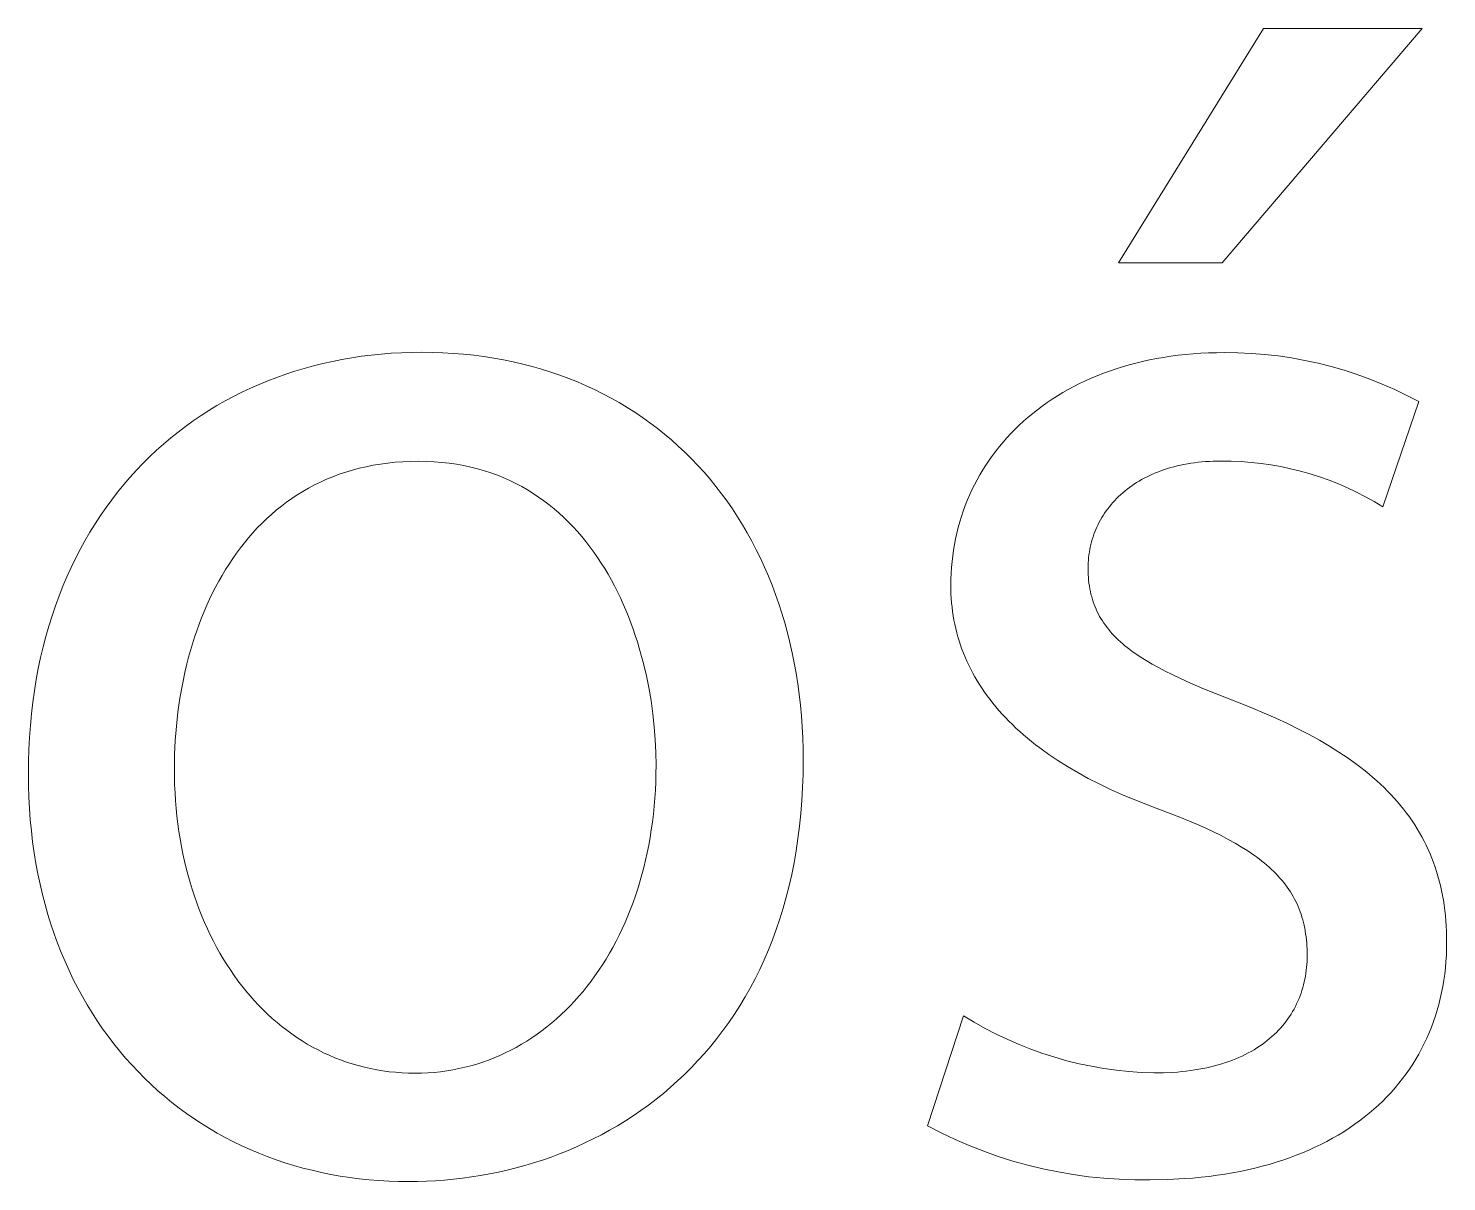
# Model space of a CAD drawing. Header units: millimetres. Extents: x 0 to 4030, y 0 to 2816.
# Drawn here: x 3017.9 to 3052.84, y 67.07 to 95.48 of the extents above; entities that cross this region are included whole.
import ezdxf

# ---------------------------------------------------------------- set-up
doc = ezdxf.new("R2010")
doc.units = ezdxf.units.MM
doc.header["$MEASUREMENT"] = 0
doc.layers.add('Domyślny', color=7, linetype='Continuous', true_color=0x000000)

msp = doc.modelspace()

# ---------------------------------------------------------------- linework, layer by layer
at = {"layer": 'Domyślny', "color": 18, "lineweight": 15, "true_color": 0x000000}
for p, q in [((3044.757, 89.707), (3048.327, 95.478)), ((3052.232, 95.478), (3047.307, 89.707)), ((3048.327, 95.478), (3052.232, 95.478)), ((3047.307, 89.707), (3044.757, 89.707)), ((3025.627, 87.323), (3025.866, 87.365)), ((3025.866, 87.365), (3026.106, 87.401)), ((3026.106, 87.401), (3026.349, 87.431)), ((3026.349, 87.431), (3026.594, 87.456)), ((3026.594, 87.456), (3026.841, 87.476)), ((3026.841, 87.476), (3027.09, 87.49)), ((3027.09, 87.49), (3027.34, 87.498)), ((3027.34, 87.498), (3027.592, 87.501)), ((3027.592, 87.501), (3027.854, 87.498)), ((3027.854, 87.498), (3028.113, 87.489)), ((3028.113, 87.489), (3028.369, 87.474)), ((3028.369, 87.474), (3028.622, 87.454)), ((3028.622, 87.454), (3028.873, 87.427)), ((3028.873, 87.427), (3029.12, 87.395)), ((3029.12, 87.395), (3029.365, 87.357)), ((3029.365, 87.357), (3029.606, 87.314)), ((3045.517, 87.311), (3045.69, 87.345)), ((3045.69, 87.345), (3045.865, 87.375)), ((3045.865, 87.375), (3046.043, 87.403)), ((3046.043, 87.403), (3046.224, 87.426)), ((3046.224, 87.426), (3046.407, 87.446)), ((3046.407, 87.446), (3046.593, 87.463)), ((3046.593, 87.463), (3046.781, 87.476)), ((3046.781, 87.476), (3046.972, 87.485)), ((3046.972, 87.485), (3047.165, 87.491)), ((3047.165, 87.491), (3047.361, 87.493)), ((3047.361, 87.493), (3047.694, 87.489)), ((3047.694, 87.489), (3048.026, 87.474)), ((3048.026, 87.474), (3048.358, 87.447)), ((3048.358, 87.447), (3048.689, 87.41)), ((3048.689, 87.41), (3049.018, 87.361)), ((3049.018, 87.361), (3049.346, 87.302)), ((3024.243, 86.962), (3024.468, 87.035)), ((3024.468, 87.035), (3024.695, 87.103)), ((3024.695, 87.103), (3024.924, 87.166)), ((3024.924, 87.166), (3025.156, 87.224)), ((3025.156, 87.224), (3025.39, 87.276)), ((3025.39, 87.276), (3025.627, 87.323)), ((3029.606, 87.314), (3029.845, 87.265)), ((3029.845, 87.265), (3030.081, 87.21)), ((3030.081, 87.21), (3030.313, 87.15)), ((3030.313, 87.15), (3030.542, 87.085)), ((3030.542, 87.085), (3030.768, 87.014)), ((3030.768, 87.014), (3030.991, 86.938)), ((3044.382, 86.983), (3044.536, 87.039)), ((3044.536, 87.039), (3044.693, 87.092)), ((3044.693, 87.092), (3044.852, 87.142)), ((3044.852, 87.142), (3045.014, 87.189)), ((3045.014, 87.189), (3045.179, 87.233)), ((3045.179, 87.233), (3045.347, 87.274)), ((3045.347, 87.274), (3045.517, 87.311)), ((3049.346, 87.302), (3049.671, 87.231)), ((3049.671, 87.231), (3049.994, 87.15)), ((3049.994, 87.15), (3050.314, 87.058)), ((3050.314, 87.058), (3050.63, 86.955)), ((3023.372, 86.615), (3023.586, 86.71)), ((3023.586, 86.71), (3023.802, 86.799)), ((3023.802, 86.799), (3024.021, 86.883)), ((3024.021, 86.883), (3024.243, 86.962)), ((3030.991, 86.938), (3031.211, 86.857)), ((3031.211, 86.857), (3031.427, 86.77)), ((3031.427, 86.77), (3031.639, 86.678)), ((3031.639, 86.678), (3031.849, 86.581)), ((3043.517, 86.584), (3043.654, 86.657)), ((3043.654, 86.657), (3043.794, 86.728)), ((3043.794, 86.728), (3043.937, 86.796)), ((3043.937, 86.796), (3044.082, 86.861)), ((3044.082, 86.861), (3044.231, 86.924)), ((3044.231, 86.924), (3044.382, 86.983)), ((3050.63, 86.955), (3050.943, 86.842)), ((3050.943, 86.842), (3051.252, 86.718)), ((3051.252, 86.718), (3051.557, 86.584)), ((3022.548, 86.186), (3022.75, 86.301)), ((3022.75, 86.301), (3022.954, 86.411)), ((3022.954, 86.411), (3023.162, 86.515)), ((3023.162, 86.515), (3023.372, 86.615)), ((3031.849, 86.581), (3032.055, 86.479)), ((3032.055, 86.479), (3032.257, 86.372)), ((3032.257, 86.372), (3032.456, 86.26)), ((3042.998, 86.263), (3043.124, 86.347)), ((3043.124, 86.347), (3043.252, 86.429)), ((3043.252, 86.429), (3043.383, 86.508)), ((3043.383, 86.508), (3043.517, 86.584)), ((3051.557, 86.584), (3051.857, 86.439)), ((3051.857, 86.439), (3052.152, 86.285)), ((3021.964, 85.811), (3022.155, 85.941)), ((3022.155, 85.941), (3022.35, 86.066)), ((3022.35, 86.066), (3022.548, 86.186)), ((3032.456, 86.26), (3032.651, 86.143)), ((3032.651, 86.143), (3032.842, 86.022)), ((3032.842, 86.022), (3033.03, 85.895)), ((3042.527, 85.902), (3042.64, 85.996)), ((3042.64, 85.996), (3042.757, 86.087)), ((3042.757, 86.087), (3042.876, 86.176)), ((3042.876, 86.176), (3042.998, 86.263)), ((3052.152, 86.285), (3051.266, 83.695)), ((3021.591, 85.536), (3021.776, 85.676)), ((3021.776, 85.676), (3021.964, 85.811)), ((3033.03, 85.895), (3033.214, 85.764)), ((3033.214, 85.764), (3033.394, 85.628)), ((3033.394, 85.628), (3033.57, 85.487)), ((3042.105, 85.502), (3042.206, 85.606)), ((3042.206, 85.606), (3042.31, 85.707)), ((3042.31, 85.707), (3042.417, 85.805)), ((3042.417, 85.805), (3042.527, 85.902)), ((3021.06, 85.087), (3021.233, 85.241)), ((3021.233, 85.241), (3021.411, 85.391)), ((3021.411, 85.391), (3021.591, 85.536)), ((3033.57, 85.487), (3033.743, 85.341)), ((3033.743, 85.341), (3033.911, 85.191)), ((3041.821, 85.18), (3041.912, 85.29)), ((3041.912, 85.29), (3042.007, 85.397)), ((3042.007, 85.397), (3042.105, 85.502)), ((3020.724, 84.763), (3020.89, 84.927)), ((3020.89, 84.927), (3021.06, 85.087)), ((3033.911, 85.191), (3034.076, 85.037)), ((3034.076, 85.037), (3034.237, 84.878)), ((3041.566, 84.84), (3041.648, 84.955)), ((3041.648, 84.955), (3041.733, 85.069)), ((3041.733, 85.069), (3041.821, 85.18)), ((3020.404, 84.42), (3020.562, 84.594)), ((3020.562, 84.594), (3020.724, 84.763)), ((3025.72, 84.549), (3025.559, 84.495)), ((3025.884, 84.599), (3025.72, 84.549)), ((3026.051, 84.643), (3025.884, 84.599)), ((3026.222, 84.683), (3026.051, 84.643)), ((3026.396, 84.718), (3026.222, 84.683)), ((3026.573, 84.748), (3026.396, 84.718)), ((3026.754, 84.772), (3026.573, 84.748)), ((3026.938, 84.792), (3026.754, 84.772)), ((3027.126, 84.806), (3026.938, 84.792)), ((3027.317, 84.814), (3027.126, 84.806)), ((3027.512, 84.817), (3027.317, 84.814)), ((3027.707, 84.814), (3027.512, 84.817)), ((3027.898, 84.805), (3027.707, 84.814)), ((3028.086, 84.79), (3027.898, 84.805)), ((3028.27, 84.769), (3028.086, 84.79)), ((3028.45, 84.742), (3028.27, 84.769)), ((3028.627, 84.711), (3028.45, 84.742)), ((3028.8, 84.673), (3028.627, 84.711)), ((3028.969, 84.63), (3028.8, 84.673)), ((3029.135, 84.582), (3028.969, 84.63)), ((3029.297, 84.529), (3029.135, 84.582)), ((3034.237, 84.878), (3034.393, 84.714)), ((3034.393, 84.714), (3034.545, 84.547)), ((3034.545, 84.547), (3034.694, 84.375)), ((3041.34, 84.483), (3041.412, 84.604)), ((3041.412, 84.604), (3041.487, 84.723)), ((3041.487, 84.723), (3041.566, 84.84)), ((3045.736, 84.557), (3045.664, 84.528)), ((3045.81, 84.585), (3045.736, 84.557)), ((3045.885, 84.611), (3045.81, 84.585)), ((3045.962, 84.636), (3045.885, 84.611)), ((3046.04, 84.659), (3045.962, 84.636)), ((3046.12, 84.681), (3046.04, 84.659)), ((3046.201, 84.701), (3046.12, 84.681)), ((3046.283, 84.72), (3046.201, 84.701)), ((3046.367, 84.737), (3046.283, 84.72)), ((3046.452, 84.753), (3046.367, 84.737)), ((3046.538, 84.767), (3046.452, 84.753)), ((3046.626, 84.78), (3046.538, 84.767)), ((3046.716, 84.791), (3046.626, 84.78)), ((3046.806, 84.8), (3046.716, 84.791)), ((3046.898, 84.808), (3046.806, 84.8)), ((3046.992, 84.814), (3046.898, 84.808)), ((3047.087, 84.819), (3046.992, 84.814)), ((3047.183, 84.821), (3047.087, 84.819)), ((3047.28, 84.822), (3047.183, 84.821)), ((3047.527, 84.819), (3047.28, 84.822)), ((3047.774, 84.809), (3047.527, 84.819)), ((3048.02, 84.79), (3047.774, 84.809)), ((3048.265, 84.762), (3048.02, 84.79)), ((3048.51, 84.727), (3048.265, 84.762)), ((3048.753, 84.684), (3048.51, 84.727)), ((3048.994, 84.632), (3048.753, 84.684)), ((3049.234, 84.573), (3048.994, 84.632)), ((3049.471, 84.506), (3049.234, 84.573)), ((3020.101, 84.058), (3020.251, 84.241)), ((3020.251, 84.241), (3020.404, 84.42)), ((3024.95, 84.232), (3024.806, 84.155)), ((3025.097, 84.304), (3024.95, 84.232)), ((3025.248, 84.372), (3025.097, 84.304)), ((3025.402, 84.436), (3025.248, 84.372)), ((3025.559, 84.495), (3025.402, 84.436)), ((3029.456, 84.471), (3029.297, 84.529)), ((3029.612, 84.409), (3029.456, 84.471)), ((3029.763, 84.341), (3029.612, 84.409)), ((3029.912, 84.269), (3029.763, 84.341)), ((3030.057, 84.192), (3029.912, 84.269)), ((3030.198, 84.111), (3030.057, 84.192)), ((3034.694, 84.375), (3034.838, 84.198)), ((3034.838, 84.198), (3034.977, 84.018)), ((3041.144, 84.11), (3041.206, 84.236)), ((3041.206, 84.236), (3041.271, 84.36)), ((3041.271, 84.36), (3041.34, 84.483)), ((3045.079, 84.211), (3045.021, 84.169)), ((3045.138, 84.251), (3045.079, 84.211)), ((3045.198, 84.29), (3045.138, 84.251)), ((3045.26, 84.328), (3045.198, 84.29)), ((3045.324, 84.364), (3045.26, 84.328)), ((3045.389, 84.4), (3045.324, 84.364)), ((3045.456, 84.434), (3045.389, 84.4)), ((3045.524, 84.467), (3045.456, 84.434)), ((3045.593, 84.498), (3045.524, 84.467)), ((3045.664, 84.528), (3045.593, 84.498)), ((3049.707, 84.431), (3049.471, 84.506)), ((3049.939, 84.348), (3049.707, 84.431)), ((3050.169, 84.258), (3049.939, 84.348)), ((3050.396, 84.16), (3050.169, 84.258)), ((3019.815, 83.677), (3019.956, 83.87)), ((3019.956, 83.87), (3020.101, 84.058)), ((3024.393, 83.9), (3024.262, 83.807)), ((3024.527, 83.989), (3024.393, 83.9)), ((3024.665, 84.074), (3024.527, 83.989)), ((3024.806, 84.155), (3024.665, 84.074)), ((3030.336, 84.026), (3030.198, 84.111)), ((3030.471, 83.936), (3030.336, 84.026)), ((3030.602, 83.842), (3030.471, 83.936)), ((3030.73, 83.745), (3030.602, 83.842)), ((3034.977, 84.018), (3035.113, 83.833)), ((3040.979, 83.723), (3041.03, 83.853)), ((3041.03, 83.853), (3041.086, 83.982)), ((3041.086, 83.982), (3041.144, 84.11)), ((3044.661, 83.85), (3044.616, 83.8)), ((3044.708, 83.899), (3044.661, 83.85)), ((3044.756, 83.946), (3044.708, 83.899)), ((3044.806, 83.993), (3044.756, 83.946)), ((3044.858, 84.039), (3044.806, 83.993)), ((3044.911, 84.083), (3044.858, 84.039)), ((3044.965, 84.127), (3044.911, 84.083)), ((3045.021, 84.169), (3044.965, 84.127)), ((3050.619, 84.054), (3050.396, 84.16)), ((3050.839, 83.942), (3050.619, 84.054)), ((3051.054, 83.822), (3050.839, 83.942)), ((3019.678, 83.48), (3019.815, 83.677)), ((3023.888, 83.506), (3023.769, 83.398)), ((3024.009, 83.61), (3023.888, 83.506)), ((3024.134, 83.711), (3024.009, 83.61)), ((3024.262, 83.807), (3024.134, 83.711)), ((3030.855, 83.643), (3030.73, 83.745)), ((3030.976, 83.538), (3030.855, 83.643)), ((3031.094, 83.43), (3030.976, 83.538)), ((3035.113, 83.833), (3035.244, 83.644)), ((3035.244, 83.644), (3035.371, 83.451)), ((3040.885, 83.457), (3040.93, 83.591)), ((3040.93, 83.591), (3040.979, 83.723)), ((3044.413, 83.538), (3044.378, 83.484)), ((3044.451, 83.593), (3044.413, 83.538)), ((3044.49, 83.646), (3044.451, 83.593)), ((3044.53, 83.698), (3044.49, 83.646)), ((3044.572, 83.75), (3044.53, 83.698)), ((3044.616, 83.8), (3044.572, 83.75)), ((3051.266, 83.695), (3051.054, 83.822)), ((3019.418, 83.072), (3019.546, 83.278)), ((3019.546, 83.278), (3019.678, 83.48)), ((3023.542, 83.173), (3023.433, 83.055)), ((3023.654, 83.287), (3023.542, 83.173)), ((3023.769, 83.398), (3023.654, 83.287)), ((3031.209, 83.318), (3031.094, 83.43)), ((3031.321, 83.202), (3031.209, 83.318)), ((3031.429, 83.084), (3031.321, 83.202)), ((3035.371, 83.451), (3035.493, 83.254)), ((3035.493, 83.254), (3035.611, 83.053)), ((3040.772, 83.049), (3040.806, 83.186)), ((3040.806, 83.186), (3040.844, 83.322)), ((3040.844, 83.322), (3040.885, 83.457)), ((3044.223, 83.197), (3044.197, 83.138)), ((3044.251, 83.256), (3044.223, 83.197)), ((3044.28, 83.314), (3044.251, 83.256)), ((3044.311, 83.371), (3044.28, 83.314)), ((3044.343, 83.428), (3044.311, 83.371)), ((3044.378, 83.484), (3044.343, 83.428)), ((3019.177, 82.645), (3019.295, 82.86)), ((3019.295, 82.86), (3019.418, 83.072)), ((3023.225, 82.811), (3023.125, 82.684)), ((3023.327, 82.934), (3023.225, 82.811)), ((3023.433, 83.055), (3023.327, 82.934)), ((3031.534, 82.962), (3031.429, 83.084)), ((3031.636, 82.837), (3031.534, 82.962)), ((3031.735, 82.71), (3031.636, 82.837)), ((3035.611, 83.053), (3035.725, 82.848)), ((3035.725, 82.848), (3035.833, 82.639)), ((3040.713, 82.77), (3040.741, 82.91)), ((3040.741, 82.91), (3040.772, 83.049)), ((3044.091, 82.831), (3044.075, 82.768)), ((3044.109, 82.893), (3044.091, 82.831)), ((3044.128, 82.955), (3044.109, 82.893)), ((3044.149, 83.017), (3044.128, 82.955)), ((3044.172, 83.078), (3044.149, 83.017)), ((3044.197, 83.138), (3044.172, 83.078)), ((3019.063, 82.425), (3019.177, 82.645)), ((3023.029, 82.554), (3022.935, 82.421)), ((3023.125, 82.684), (3023.029, 82.554)), ((3031.831, 82.579), (3031.735, 82.71)), ((3031.923, 82.446), (3031.831, 82.579)), ((3032.013, 82.31), (3031.923, 82.446)), ((3035.833, 82.639), (3035.938, 82.427)), ((3040.653, 82.344), (3040.67, 82.487)), ((3040.67, 82.487), (3040.69, 82.629)), ((3040.69, 82.629), (3040.713, 82.77)), ((3044.019, 82.445), (3044.013, 82.379)), ((3044.027, 82.51), (3044.019, 82.445)), ((3044.036, 82.575), (3044.027, 82.51)), ((3044.048, 82.64), (3044.036, 82.575)), ((3044.06, 82.704), (3044.048, 82.64)), ((3044.075, 82.768), (3044.06, 82.704)), ((3018.851, 81.971), (3018.954, 82.2)), ((3018.954, 82.2), (3019.063, 82.425)), ((3022.758, 82.148), (3022.673, 82.007)), ((3022.845, 82.286), (3022.758, 82.148)), ((3022.935, 82.421), (3022.845, 82.286)), ((3032.099, 82.172), (3032.013, 82.31)), ((3032.182, 82.032), (3032.099, 82.172)), ((3035.938, 82.427), (3036.037, 82.21)), ((3036.037, 82.21), (3036.132, 81.99)), ((3040.631, 82.055), (3040.64, 82.2)), ((3040.64, 82.2), (3040.653, 82.344)), ((3044.009, 82.312), (3044.006, 82.245)), ((3044.006, 82.245), (3044.006, 82.178)), ((3044.006, 82.178), (3044.006, 82.103)), ((3044.006, 82.103), (3044.009, 82.029)), ((3044.013, 82.379), (3044.009, 82.312)), ((3018.752, 81.737), (3018.851, 81.971)), ((3022.592, 81.864), (3022.514, 81.719)), ((3022.673, 82.007), (3022.592, 81.864)), ((3032.263, 81.89), (3032.182, 82.032)), ((3032.34, 81.745), (3032.263, 81.89)), ((3036.132, 81.99), (3036.222, 81.766)), ((3036.222, 81.766), (3036.308, 81.539)), ((3040.624, 81.762), (3040.625, 81.909)), ((3040.625, 81.653), (3040.624, 81.762)), ((3040.625, 81.909), (3040.631, 82.055)), ((3044.009, 82.029), (3044.013, 81.956)), ((3044.013, 81.956), (3044.019, 81.884)), ((3044.019, 81.884), (3044.027, 81.814)), ((3044.027, 81.814), (3044.037, 81.744)), ((3018.569, 81.257), (3018.658, 81.499)), ((3018.658, 81.499), (3018.752, 81.737)), ((3022.367, 81.422), (3022.298, 81.27)), ((3022.439, 81.572), (3022.367, 81.422)), ((3022.514, 81.719), (3022.439, 81.572)), ((3032.414, 81.599), (3032.34, 81.745)), ((3032.485, 81.45), (3032.414, 81.599)), ((3032.554, 81.3), (3032.485, 81.45)), ((3036.308, 81.539), (3036.388, 81.308)), ((3040.628, 81.544), (3040.625, 81.653)), ((3040.634, 81.436), (3040.628, 81.544)), ((3040.643, 81.329), (3040.634, 81.436)), ((3044.037, 81.744), (3044.048, 81.676)), ((3044.048, 81.676), (3044.061, 81.609)), ((3044.061, 81.609), (3044.076, 81.543)), ((3044.076, 81.543), (3044.093, 81.479)), ((3044.093, 81.479), (3044.111, 81.415)), ((3044.111, 81.415), (3044.131, 81.352)), ((3018.486, 81.01), (3018.569, 81.257)), ((3022.231, 81.117), (3022.168, 80.961)), ((3022.298, 81.27), (3022.231, 81.117)), ((3032.619, 81.148), (3032.554, 81.3)), ((3032.682, 80.995), (3032.619, 81.148)), ((3036.388, 81.308), (3036.464, 81.074)), ((3036.464, 81.074), (3036.535, 80.836)), ((3040.654, 81.222), (3040.643, 81.329)), ((3040.667, 81.116), (3040.654, 81.222)), ((3040.683, 81.01), (3040.667, 81.116)), ((3044.131, 81.352), (3044.153, 81.29)), ((3044.153, 81.29), (3044.177, 81.23)), ((3044.177, 81.23), (3044.202, 81.17)), ((3044.202, 81.17), (3044.23, 81.111)), ((3044.23, 81.111), (3044.259, 81.053)), ((3044.259, 81.053), (3044.29, 80.996)), ((3018.334, 80.504), (3018.407, 80.759)), ((3018.407, 80.759), (3018.486, 81.01)), ((3022.108, 80.804), (3022.05, 80.644)), ((3022.168, 80.961), (3022.108, 80.804)), ((3032.741, 80.841), (3032.682, 80.995)), ((3032.798, 80.685), (3032.741, 80.841)), ((3036.535, 80.836), (3036.6, 80.594)), ((3040.701, 80.905), (3040.683, 81.01)), ((3040.722, 80.801), (3040.701, 80.905)), ((3040.745, 80.697), (3040.722, 80.801)), ((3040.771, 80.594), (3040.745, 80.697)), ((3044.29, 80.996), (3044.322, 80.94)), ((3044.322, 80.94), (3044.357, 80.884)), ((3044.357, 80.884), (3044.393, 80.83)), ((3044.393, 80.83), (3044.431, 80.776)), ((3044.431, 80.776), (3044.471, 80.723)), ((3044.471, 80.723), (3044.513, 80.671)), ((3018.267, 80.244), (3018.334, 80.504)), ((3021.996, 80.484), (3021.944, 80.321)), ((3022.05, 80.644), (3021.996, 80.484)), ((3032.852, 80.528), (3032.798, 80.685)), ((3032.903, 80.37), (3032.852, 80.528)), ((3032.951, 80.211), (3032.903, 80.37)), ((3036.6, 80.594), (3036.661, 80.349)), ((3036.661, 80.349), (3036.717, 80.101)), ((3040.799, 80.492), (3040.771, 80.594)), ((3040.83, 80.39), (3040.799, 80.492)), ((3040.863, 80.289), (3040.83, 80.39)), ((3044.513, 80.671), (3044.557, 80.619)), ((3044.557, 80.619), (3044.602, 80.568)), ((3044.602, 80.568), (3044.649, 80.517)), ((3044.649, 80.517), (3044.698, 80.468)), ((3044.698, 80.468), (3044.749, 80.419)), ((3044.749, 80.419), (3044.802, 80.37)), ((3044.802, 80.37), (3044.857, 80.322)), ((3018.205, 79.98), (3018.267, 80.244)), ((3021.896, 80.158), (3021.85, 79.993)), ((3021.944, 80.321), (3021.896, 80.158)), ((3033.039, 79.891), (3032.951, 80.211)), ((3036.717, 80.101), (3036.768, 79.85)), ((3040.898, 80.188), (3040.863, 80.289)), ((3040.936, 80.089), (3040.898, 80.188)), ((3040.977, 79.99), (3040.936, 80.089)), ((3044.857, 80.322), (3044.913, 80.274)), ((3044.913, 80.274), (3044.971, 80.227)), ((3044.971, 80.227), (3045.032, 80.18)), ((3045.032, 80.18), (3045.094, 80.134)), ((3045.094, 80.134), (3045.158, 80.088)), ((3045.158, 80.088), (3045.291, 79.998)), ((3018.098, 79.44), (3018.148, 79.712)), ((3018.148, 79.712), (3018.205, 79.98)), ((3021.767, 79.659), (3021.695, 79.322)), ((3021.807, 79.827), (3021.767, 79.659)), ((3021.85, 79.993), (3021.807, 79.827)), ((3033.117, 79.569), (3033.039, 79.891)), ((3036.768, 79.85), (3036.813, 79.595)), ((3041.02, 79.891), (3040.977, 79.99)), ((3041.066, 79.793), (3041.02, 79.891)), ((3041.114, 79.696), (3041.066, 79.793)), ((3041.164, 79.6), (3041.114, 79.696)), ((3045.291, 79.998), (3045.432, 79.909)), ((3045.432, 79.909), (3045.581, 79.821)), ((3045.581, 79.821), (3045.737, 79.733)), ((3045.737, 79.733), (3045.901, 79.647)), ((3018.052, 79.164), (3018.098, 79.44)), ((3021.695, 79.322), (3021.635, 78.98)), ((3033.183, 79.245), (3033.117, 79.569)), ((3036.813, 79.595), (3036.853, 79.338)), ((3036.853, 79.338), (3036.888, 79.077)), ((3041.217, 79.505), (3041.164, 79.6)), ((3041.273, 79.41), (3041.217, 79.505)), ((3041.331, 79.316), (3041.273, 79.41)), ((3041.392, 79.222), (3041.331, 79.316)), ((3045.901, 79.647), (3046.072, 79.561)), ((3046.072, 79.561), (3046.438, 79.389)), ((3046.438, 79.389), (3046.835, 79.217)), ((3018.013, 78.883), (3018.052, 79.164)), ((3021.635, 78.98), (3021.586, 78.636)), ((3033.239, 78.921), (3033.183, 79.245)), ((3036.888, 79.077), (3036.918, 78.813)), ((3041.455, 79.13), (3041.392, 79.222)), ((3041.521, 79.038), (3041.455, 79.13)), ((3041.589, 78.947), (3041.521, 79.038)), ((3046.835, 79.217), (3047.723, 78.863)), ((3017.98, 78.598), (3018.013, 78.883)), ((3021.586, 78.636), (3021.548, 78.29)), ((3033.284, 78.598), (3033.239, 78.921)), ((3036.918, 78.813), (3036.943, 78.546)), ((3041.66, 78.856), (3041.589, 78.947)), ((3041.734, 78.767), (3041.66, 78.856)), ((3041.81, 78.678), (3041.734, 78.767)), ((3041.888, 78.59), (3041.81, 78.678)), ((3047.723, 78.863), (3048.035, 78.74)), ((3048.035, 78.74), (3048.338, 78.615)), ((3048.338, 78.615), (3048.631, 78.486)), ((3017.93, 78.016), (3017.952, 78.309)), ((3017.952, 78.309), (3017.98, 78.598)), ((3021.548, 78.29), (3021.521, 77.943)), ((3033.319, 78.276), (3033.284, 78.598)), ((3033.343, 77.956), (3033.319, 78.276)), ((3036.943, 78.546), (3036.962, 78.276)), ((3036.962, 78.276), (3036.976, 78.003)), ((3041.97, 78.503), (3041.888, 78.59)), ((3042.053, 78.416), (3041.97, 78.503)), ((3042.14, 78.331), (3042.053, 78.416)), ((3042.229, 78.246), (3042.14, 78.331)), ((3048.631, 78.486), (3048.914, 78.355)), ((3048.914, 78.355), (3049.187, 78.222)), ((3017.915, 77.719), (3017.93, 78.016)), ((3021.521, 77.943), (3021.505, 77.595)), ((3033.358, 77.64), (3033.343, 77.956)), ((3036.976, 78.003), (3036.984, 77.727)), ((3042.32, 78.162), (3042.229, 78.246)), ((3042.414, 78.079), (3042.32, 78.162)), ((3042.511, 77.997), (3042.414, 78.079)), ((3042.61, 77.915), (3042.511, 77.997)), ((3042.712, 77.835), (3042.61, 77.915)), ((3049.187, 78.222), (3049.451, 78.085)), ((3049.451, 78.085), (3049.705, 77.945)), ((3049.705, 77.945), (3049.949, 77.801)), ((3017.906, 77.418), (3017.915, 77.719)), ((3021.505, 77.595), (3021.499, 77.248)), ((3033.363, 77.328), (3033.358, 77.64)), ((3036.984, 77.727), (3036.987, 77.449)), ((3042.817, 77.755), (3042.712, 77.835)), ((3043.034, 77.598), (3042.817, 77.755)), ((3043.262, 77.445), (3043.034, 77.598)), ((3049.949, 77.801), (3050.183, 77.654)), ((3050.183, 77.654), (3050.408, 77.504)), ((3017.903, 77.113), (3017.906, 77.418)), ((3021.499, 77.248), (3021.501, 77.048)), ((3033.361, 77.123), (3033.363, 77.328)), ((3036.987, 77.449), (3036.983, 77.113)), ((3043.5, 77.295), (3043.262, 77.445)), ((3043.749, 77.149), (3043.5, 77.295)), ((3050.408, 77.504), (3050.622, 77.35)), ((3050.622, 77.35), (3050.726, 77.271)), ((3050.726, 77.271), (3050.827, 77.191)), ((3017.905, 76.826), (3017.903, 77.113)), ((3021.501, 77.048), (3021.506, 76.851)), ((3033.346, 76.717), (3033.356, 76.919)), ((3033.356, 76.919), (3033.361, 77.123)), ((3036.983, 77.113), (3036.972, 76.784)), ((3044.008, 77.007), (3043.749, 77.149)), ((3044.278, 76.868), (3044.008, 77.007)), ((3044.559, 76.733), (3044.278, 76.868)), ((3050.827, 77.191), (3050.926, 77.111)), ((3050.926, 77.111), (3051.022, 77.029)), ((3051.022, 77.029), (3051.116, 76.947)), ((3051.116, 76.947), (3051.207, 76.863)), ((3051.207, 76.863), (3051.296, 76.778)), ((3017.914, 76.543), (3017.905, 76.826)), ((3017.929, 76.262), (3017.914, 76.543)), ((3021.506, 76.851), (3021.515, 76.654)), ((3021.515, 76.654), (3021.528, 76.46)), ((3033.317, 76.32), (3033.334, 76.517)), ((3033.334, 76.517), (3033.346, 76.717)), ((3036.972, 76.784), (3036.954, 76.46)), ((3044.851, 76.602), (3044.559, 76.733)), ((3045.153, 76.475), (3044.851, 76.602)), ((3051.296, 76.778), (3051.383, 76.692)), ((3051.383, 76.692), (3051.466, 76.605)), ((3051.466, 76.605), (3051.548, 76.516)), ((3051.548, 76.516), (3051.627, 76.427)), ((3017.95, 75.985), (3017.929, 76.262)), ((3021.528, 76.46), (3021.544, 76.267)), ((3021.544, 76.267), (3021.563, 76.076)), ((3033.297, 76.124), (3033.317, 76.32)), ((3036.954, 76.46), (3036.929, 76.142)), ((3045.466, 76.352), (3045.153, 76.475)), ((3045.79, 76.233), (3045.466, 76.352)), ((3046.262, 76.052), (3045.79, 76.233)), ((3051.627, 76.427), (3051.703, 76.336)), ((3051.703, 76.336), (3051.777, 76.245)), ((3051.777, 76.245), (3051.849, 76.151)), ((3017.976, 75.712), (3017.95, 75.985)), ((3021.563, 76.076), (3021.585, 75.887)), ((3021.585, 75.887), (3021.612, 75.7)), ((3033.247, 75.738), (3033.274, 75.93)), ((3033.274, 75.93), (3033.297, 76.124)), ((3036.897, 75.831), (3036.859, 75.525)), ((3036.929, 76.142), (3036.897, 75.831)), ((3046.697, 75.871), (3046.262, 76.052)), ((3046.901, 75.78), (3046.697, 75.871)), ((3051.849, 76.151), (3051.918, 76.057)), ((3051.918, 76.057), (3051.985, 75.962)), ((3051.985, 75.962), (3052.049, 75.865)), ((3052.049, 75.865), (3052.11, 75.767)), ((3018.008, 75.442), (3017.976, 75.712)), ((3021.612, 75.7), (3021.641, 75.515)), ((3021.641, 75.515), (3021.674, 75.331)), ((3033.183, 75.362), (3033.217, 75.549)), ((3033.217, 75.549), (3033.247, 75.738)), ((3036.859, 75.525), (3036.814, 75.224)), ((3047.095, 75.688), (3046.901, 75.78)), ((3047.281, 75.596), (3047.095, 75.688)), ((3047.459, 75.503), (3047.281, 75.596)), ((3047.627, 75.409), (3047.459, 75.503)), ((3052.11, 75.767), (3052.169, 75.667)), ((3052.169, 75.667), (3052.226, 75.566)), ((3052.226, 75.566), (3052.28, 75.464)), ((3052.28, 75.464), (3052.332, 75.361)), ((3018.045, 75.176), (3018.008, 75.442)), ((3018.088, 74.913), (3018.045, 75.176)), ((3021.674, 75.331), (3021.71, 75.15)), ((3021.71, 75.15), (3021.749, 74.97)), ((3033.105, 74.994), (3033.146, 75.176)), ((3033.146, 75.176), (3033.183, 75.362)), ((3036.814, 75.224), (3036.762, 74.93)), ((3047.787, 75.314), (3047.627, 75.409)), ((3047.939, 75.218), (3047.787, 75.314)), ((3048.083, 75.12), (3047.939, 75.218)), ((3048.152, 75.071), (3048.083, 75.12)), ((3052.332, 75.361), (3052.381, 75.256)), ((3052.381, 75.256), (3052.427, 75.149)), ((3052.427, 75.149), (3052.471, 75.041)), ((3018.137, 74.654), (3018.088, 74.913)), ((3021.749, 74.97), (3021.791, 74.793)), ((3021.791, 74.793), (3021.837, 74.618)), ((3033.015, 74.635), (3033.062, 74.813)), ((3033.062, 74.813), (3033.105, 74.994)), ((3036.762, 74.93), (3036.704, 74.641)), ((3048.218, 75.021), (3048.152, 75.071)), ((3048.283, 74.971), (3048.218, 75.021)), ((3048.346, 74.92), (3048.283, 74.971)), ((3048.406, 74.869), (3048.346, 74.92)), ((3048.465, 74.818), (3048.406, 74.869)), ((3048.522, 74.766), (3048.465, 74.818)), ((3048.577, 74.713), (3048.522, 74.766)), ((3052.471, 75.041), (3052.513, 74.932)), ((3052.513, 74.932), (3052.552, 74.821)), ((3052.552, 74.821), (3052.589, 74.709)), ((3018.19, 74.399), (3018.137, 74.654)), ((3021.837, 74.618), (3021.885, 74.445)), ((3021.885, 74.445), (3021.937, 74.275)), ((3032.912, 74.286), (3032.965, 74.459)), ((3032.965, 74.459), (3033.015, 74.635)), ((3036.704, 74.641), (3036.64, 74.359)), ((3048.63, 74.66), (3048.577, 74.713)), ((3048.681, 74.606), (3048.63, 74.66)), ((3048.73, 74.552), (3048.681, 74.606)), ((3048.778, 74.497), (3048.73, 74.552)), ((3048.823, 74.442), (3048.778, 74.497)), ((3048.867, 74.386), (3048.823, 74.442)), ((3052.589, 74.709), (3052.623, 74.596)), ((3052.623, 74.596), (3052.654, 74.48)), ((3052.654, 74.48), (3052.683, 74.364)), ((3018.25, 74.147), (3018.19, 74.399)), ((3018.314, 73.899), (3018.25, 74.147)), ((3021.937, 74.275), (3021.992, 74.107)), ((3021.992, 74.107), (3022.05, 73.941)), ((3032.796, 73.947), (3032.855, 74.115)), ((3032.855, 74.115), (3032.912, 74.286)), ((3036.57, 74.082), (3036.494, 73.81)), ((3036.64, 74.359), (3036.57, 74.082)), ((3048.908, 74.329), (3048.867, 74.386)), ((3048.948, 74.272), (3048.908, 74.329)), ((3048.987, 74.214), (3048.948, 74.272)), ((3049.023, 74.155), (3048.987, 74.214)), ((3049.058, 74.096), (3049.023, 74.155)), ((3049.09, 74.035), (3049.058, 74.096)), ((3052.683, 74.364), (3052.71, 74.245)), ((3052.71, 74.245), (3052.734, 74.125)), ((3052.734, 74.125), (3052.755, 74.004)), ((3018.383, 73.655), (3018.314, 73.899)), ((3022.05, 73.941), (3022.111, 73.777)), ((3022.111, 73.777), (3022.175, 73.616)), ((3032.668, 73.619), (3032.734, 73.782)), ((3032.734, 73.782), (3032.796, 73.947)), ((3036.494, 73.81), (3036.411, 73.545)), ((3049.122, 73.974), (3049.09, 74.035)), ((3049.151, 73.913), (3049.122, 73.974)), ((3049.179, 73.85), (3049.151, 73.913)), ((3049.205, 73.787), (3049.179, 73.85)), ((3049.229, 73.723), (3049.205, 73.787)), ((3049.251, 73.658), (3049.229, 73.723)), ((3052.755, 74.004), (3052.774, 73.881)), ((3052.774, 73.881), (3052.791, 73.756)), ((3052.791, 73.756), (3052.805, 73.629)), ((3018.458, 73.415), (3018.383, 73.655)), ((3018.538, 73.179), (3018.458, 73.415)), ((3022.175, 73.616), (3022.242, 73.458)), ((3022.242, 73.458), (3022.312, 73.302)), ((3032.529, 73.301), (3032.6, 73.459)), ((3032.6, 73.459), (3032.668, 73.619)), ((3036.411, 73.545), (3036.323, 73.285)), ((3049.272, 73.592), (3049.251, 73.658)), ((3049.292, 73.525), (3049.272, 73.592)), ((3049.309, 73.458), (3049.292, 73.525)), ((3049.325, 73.389), (3049.309, 73.458)), ((3049.34, 73.32), (3049.325, 73.389)), ((3052.805, 73.629), (3052.816, 73.501)), ((3052.816, 73.501), (3052.825, 73.372)), ((3052.825, 73.372), (3052.831, 73.24)), ((3018.623, 72.946), (3018.538, 73.179)), ((3022.312, 73.302), (3022.384, 73.149)), ((3022.384, 73.149), (3022.46, 72.998)), ((3032.378, 72.994), (3032.455, 73.146)), ((3032.455, 73.146), (3032.529, 73.301)), ((3036.23, 73.03), (3036.131, 72.782)), ((3036.323, 73.285), (3036.23, 73.03)), ((3049.353, 73.249), (3049.34, 73.32)), ((3049.364, 73.178), (3049.353, 73.249)), ((3049.374, 73.106), (3049.364, 73.178)), ((3049.382, 73.032), (3049.374, 73.106)), ((3049.389, 72.958), (3049.382, 73.032)), ((3052.831, 73.24), (3052.835, 73.107)), ((3052.835, 73.107), (3052.836, 72.972)), ((3018.712, 72.717), (3018.623, 72.946)), ((3018.807, 72.493), (3018.712, 72.717)), ((3022.46, 72.998), (3022.538, 72.851)), ((3022.538, 72.851), (3022.619, 72.705)), ((3022.619, 72.705), (3022.703, 72.563)), ((3032.131, 72.556), (3032.216, 72.699)), ((3032.216, 72.699), (3032.298, 72.845)), ((3032.298, 72.845), (3032.378, 72.994)), ((3036.131, 72.782), (3036.026, 72.539)), ((3049.394, 72.882), (3049.389, 72.958)), ((3049.398, 72.806), (3049.394, 72.882)), ((3049.4, 72.728), (3049.398, 72.806)), ((3049.401, 72.65), (3049.4, 72.728)), ((3052.834, 72.811), (3052.829, 72.653)), ((3052.836, 72.972), (3052.834, 72.811)), ((3018.906, 72.272), (3018.807, 72.493)), ((3022.703, 72.563), (3022.789, 72.424)), ((3022.789, 72.424), (3022.878, 72.287)), ((3031.952, 72.279), (3032.043, 72.416)), ((3032.043, 72.416), (3032.131, 72.556)), ((3036.026, 72.539), (3035.917, 72.301)), ((3049.378, 72.279), (3049.386, 72.352)), ((3049.386, 72.352), (3049.393, 72.425)), ((3049.393, 72.425), (3049.397, 72.5)), ((3049.397, 72.5), (3049.4, 72.574)), ((3049.4, 72.574), (3049.401, 72.65)), ((3052.805, 72.34), (3052.788, 72.186)), ((3052.819, 72.495), (3052.805, 72.34)), ((3052.829, 72.653), (3052.819, 72.495)), ((3019.01, 72.055), (3018.906, 72.272)), ((3019.119, 71.843), (3019.01, 72.055)), ((3022.878, 72.287), (3022.97, 72.154)), ((3022.97, 72.154), (3023.065, 72.023)), ((3023.065, 72.023), (3023.162, 71.896)), ((3031.665, 71.886), (3031.763, 72.014)), ((3031.763, 72.014), (3031.859, 72.145)), ((3031.859, 72.145), (3031.952, 72.279)), ((3035.802, 72.07), (3035.682, 71.843)), ((3035.917, 72.301), (3035.802, 72.07)), ((3049.312, 71.922), (3049.329, 71.992)), ((3049.329, 71.992), (3049.344, 72.063)), ((3049.344, 72.063), (3049.357, 72.134)), ((3049.357, 72.134), (3049.369, 72.206)), ((3049.369, 72.206), (3049.378, 72.279)), ((3052.767, 72.033), (3052.742, 71.883)), ((3052.788, 72.186), (3052.767, 72.033)), ((3019.232, 71.634), (3019.119, 71.843)), ((3019.35, 71.43), (3019.232, 71.634)), ((3023.162, 71.896), (3023.261, 71.772)), ((3023.261, 71.772), (3023.363, 71.651)), ((3023.363, 71.651), (3023.468, 71.533)), ((3031.356, 71.522), (3031.462, 71.64)), ((3031.462, 71.64), (3031.565, 71.761)), ((3031.565, 71.761), (3031.665, 71.886)), ((3035.557, 71.623), (3035.427, 71.407)), ((3035.682, 71.843), (3035.557, 71.623)), ((3049.2, 71.583), (3049.226, 71.649)), ((3049.226, 71.649), (3049.25, 71.716)), ((3049.25, 71.716), (3049.272, 71.784)), ((3049.272, 71.784), (3049.293, 71.853)), ((3049.293, 71.853), (3049.312, 71.922)), ((3052.713, 71.734), (3052.681, 71.587)), ((3052.742, 71.883), (3052.713, 71.734)), ((3019.472, 71.23), (3019.35, 71.43)), ((3023.468, 71.533), (3023.575, 71.418)), ((3023.575, 71.418), (3023.684, 71.307)), ((3023.684, 71.307), (3023.796, 71.199)), ((3031.026, 71.189), (3031.138, 71.297)), ((3031.138, 71.297), (3031.248, 71.408)), ((3031.248, 71.408), (3031.356, 71.522)), ((3035.427, 71.407), (3035.293, 71.198)), ((3049.042, 71.264), (3049.077, 71.326)), ((3049.077, 71.326), (3049.111, 71.389)), ((3049.111, 71.389), (3049.142, 71.453)), ((3049.142, 71.453), (3049.172, 71.517)), ((3049.172, 71.517), (3049.2, 71.583)), ((3052.604, 71.298), (3052.56, 71.156)), ((3052.644, 71.441), (3052.604, 71.298)), ((3052.681, 71.587), (3052.644, 71.441)), ((3019.599, 71.034), (3019.472, 71.23)), ((3019.73, 70.842), (3019.599, 71.034)), ((3023.796, 71.199), (3023.91, 71.095)), ((3023.91, 71.095), (3024.027, 70.994)), ((3024.027, 70.994), (3024.145, 70.896)), ((3030.675, 70.887), (3030.794, 70.984)), ((3030.794, 70.984), (3030.911, 71.085)), ((3030.911, 71.085), (3031.026, 71.189)), ((3035.154, 70.993), (3035.011, 70.795)), ((3035.293, 71.198), (3035.154, 70.993)), ((3040.046, 68.449), (3040.932, 71.16)), ((3040.932, 71.16), (3041.198, 70.999)), ((3041.198, 70.999), (3041.468, 70.848)), ((3048.793, 70.911), (3048.839, 70.967)), ((3048.839, 70.967), (3048.883, 71.025)), ((3048.883, 71.025), (3048.926, 71.083)), ((3048.926, 71.083), (3048.966, 71.142)), ((3048.966, 71.142), (3049.005, 71.203)), ((3049.005, 71.203), (3049.042, 71.264)), ((3052.513, 71.016), (3052.462, 70.878)), ((3052.56, 71.156), (3052.513, 71.016)), ((3019.865, 70.655), (3019.73, 70.842)), ((3020.005, 70.472), (3019.865, 70.655)), ((3024.145, 70.896), (3024.266, 70.803)), ((3024.266, 70.803), (3024.39, 70.712)), ((3024.39, 70.712), (3024.515, 70.626)), ((3024.515, 70.626), (3024.643, 70.543)), ((3030.178, 70.535), (3030.306, 70.617)), ((3030.306, 70.617), (3030.431, 70.704)), ((3030.431, 70.704), (3030.554, 70.793)), ((3030.554, 70.793), (3030.675, 70.887)), ((3034.864, 70.601), (3034.712, 70.413)), ((3035.011, 70.795), (3034.864, 70.601)), ((3041.468, 70.848), (3041.744, 70.706)), ((3041.744, 70.706), (3042.024, 70.573)), ((3042.024, 70.573), (3042.309, 70.449)), ((3048.417, 70.548), (3048.476, 70.596)), ((3048.476, 70.596), (3048.534, 70.646)), ((3048.534, 70.646), (3048.589, 70.697)), ((3048.589, 70.697), (3048.643, 70.749)), ((3048.643, 70.749), (3048.695, 70.802)), ((3048.695, 70.802), (3048.745, 70.856)), ((3048.745, 70.856), (3048.793, 70.911)), ((3052.349, 70.608), (3052.286, 70.476)), ((3052.407, 70.742), (3052.349, 70.608)), ((3052.462, 70.878), (3052.407, 70.742)), ((3020.148, 70.293), (3020.005, 70.472)), ((3020.296, 70.119), (3020.148, 70.293)), ((3024.643, 70.543), (3024.772, 70.464)), ((3024.772, 70.464), (3024.904, 70.389)), ((3024.904, 70.389), (3025.038, 70.317)), ((3025.038, 70.317), (3025.174, 70.25)), ((3025.174, 70.25), (3025.312, 70.187)), ((3029.513, 70.182), (3029.65, 70.244)), ((3029.65, 70.244), (3029.785, 70.311)), ((3029.785, 70.311), (3029.918, 70.382)), ((3029.918, 70.382), (3030.049, 70.457)), ((3030.049, 70.457), (3030.178, 70.535)), ((3034.556, 70.231), (3034.396, 70.054)), ((3034.712, 70.413), (3034.556, 70.231)), ((3042.309, 70.449), (3042.598, 70.335)), ((3042.598, 70.335), (3042.89, 70.231)), ((3042.89, 70.231), (3043.185, 70.137)), ((3047.875, 70.205), (3047.949, 70.243)), ((3047.949, 70.243), (3048.022, 70.283)), ((3048.022, 70.283), (3048.092, 70.324)), ((3048.092, 70.324), (3048.161, 70.366)), ((3048.161, 70.366), (3048.228, 70.41)), ((3048.228, 70.41), (3048.293, 70.454)), ((3048.293, 70.454), (3048.356, 70.501)), ((3048.356, 70.501), (3048.417, 70.548)), ((3052.151, 70.218), (3052.078, 70.092)), ((3052.221, 70.346), (3052.151, 70.218)), ((3052.286, 70.476), (3052.221, 70.346)), ((3020.448, 69.949), (3020.296, 70.119)), ((3020.603, 69.784), (3020.448, 69.949)), ((3025.312, 70.187), (3025.451, 70.127)), ((3025.451, 70.127), (3025.593, 70.072)), ((3025.593, 70.072), (3025.737, 70.021)), ((3025.737, 70.021), (3025.882, 69.974)), ((3025.882, 69.974), (3026.029, 69.931)), ((3026.029, 69.931), (3026.178, 69.893)), ((3026.178, 69.893), (3026.329, 69.859)), ((3028.509, 69.857), (3028.657, 69.891)), ((3028.657, 69.891), (3028.804, 69.929)), ((3028.804, 69.929), (3028.949, 69.971)), ((3028.949, 69.971), (3029.093, 70.017)), ((3029.093, 70.017), (3029.234, 70.068)), ((3029.234, 70.068), (3029.375, 70.123)), ((3029.375, 70.123), (3029.513, 70.182)), ((3034.233, 69.882), (3034.066, 69.715)), ((3034.396, 70.054), (3034.233, 69.882)), ((3043.185, 70.137), (3043.484, 70.053)), ((3043.484, 70.053), (3043.785, 69.979)), ((3043.785, 69.979), (3044.089, 69.915)), ((3044.089, 69.915), (3044.394, 69.862)), ((3046.832, 69.86), (3046.929, 69.88)), ((3046.929, 69.88), (3047.025, 69.902)), ((3047.025, 69.902), (3047.119, 69.926)), ((3047.119, 69.926), (3047.21, 69.951)), ((3047.21, 69.951), (3047.3, 69.977)), ((3047.3, 69.977), (3047.388, 70.005)), ((3047.388, 70.005), (3047.474, 70.035)), ((3047.474, 70.035), (3047.558, 70.066)), ((3047.558, 70.066), (3047.64, 70.099)), ((3047.64, 70.099), (3047.72, 70.133)), ((3047.72, 70.133), (3047.798, 70.168)), ((3047.798, 70.168), (3047.875, 70.205)), ((3052.002, 69.969), (3051.922, 69.847)), ((3052.078, 70.092), (3052.002, 69.969)), ((3020.763, 69.623), (3020.603, 69.784)), ((3020.926, 69.467), (3020.763, 69.623)), ((3026.329, 69.859), (3026.482, 69.829)), ((3026.482, 69.829), (3026.636, 69.804)), ((3026.636, 69.804), (3026.792, 69.783)), ((3026.792, 69.783), (3026.949, 69.767)), ((3026.949, 69.767), (3027.108, 69.755)), ((3027.108, 69.755), (3027.269, 69.748)), ((3027.269, 69.748), (3027.431, 69.745)), ((3027.431, 69.745), (3027.589, 69.748)), ((3027.589, 69.748), (3027.746, 69.755)), ((3027.746, 69.755), (3027.901, 69.766)), ((3027.901, 69.766), (3028.055, 69.782)), ((3028.055, 69.782), (3028.208, 69.803)), ((3028.208, 69.803), (3028.359, 69.828)), ((3028.359, 69.828), (3028.509, 69.857)), ((3033.895, 69.554), (3033.721, 69.398)), ((3034.066, 69.715), (3033.895, 69.554)), ((3044.394, 69.862), (3044.702, 69.818)), ((3044.702, 69.818), (3045.01, 69.785)), ((3045.01, 69.785), (3045.319, 69.763)), ((3045.319, 69.763), (3045.629, 69.751)), ((3045.629, 69.751), (3045.866, 69.755)), ((3045.866, 69.755), (3046.094, 69.766)), ((3046.094, 69.766), (3046.205, 69.774)), ((3046.205, 69.774), (3046.315, 69.784)), ((3046.315, 69.784), (3046.422, 69.796)), ((3046.422, 69.796), (3046.527, 69.809)), ((3046.527, 69.809), (3046.631, 69.825)), ((3046.631, 69.825), (3046.732, 69.841)), ((3046.732, 69.841), (3046.832, 69.86)), ((3051.751, 69.611), (3051.66, 69.496)), ((3051.838, 69.728), (3051.751, 69.611)), ((3051.922, 69.847), (3051.838, 69.728)), ((3021.093, 69.315), (3020.926, 69.467)), ((3021.264, 69.168), (3021.093, 69.315)), ((3033.543, 69.248), (3033.362, 69.102)), ((3033.721, 69.398), (3033.543, 69.248)), ((3051.468, 69.273), (3051.367, 69.165)), ((3051.566, 69.383), (3051.468, 69.273)), ((3051.66, 69.496), (3051.566, 69.383)), ((3021.438, 69.026), (3021.264, 69.168)), ((3021.616, 68.888), (3021.438, 69.026)), ((3021.798, 68.755), (3021.616, 68.888)), ((3032.992, 68.827), (3032.802, 68.697)), ((3033.178, 68.962), (3032.992, 68.827)), ((3033.362, 69.102), (3033.178, 68.962)), ((3051.042, 68.856), (3050.927, 68.758)), ((3051.154, 68.956), (3051.042, 68.856)), ((3051.262, 69.059), (3051.154, 68.956)), ((3051.367, 69.165), (3051.262, 69.059)), ((3021.982, 68.627), (3021.798, 68.755)), ((3022.171, 68.503), (3021.982, 68.627)), ((3022.362, 68.385), (3022.171, 68.503)), ((3032.61, 68.573), (3032.415, 68.453)), ((3032.802, 68.697), (3032.61, 68.573)), ((3050.562, 68.478), (3050.433, 68.391)), ((3050.687, 68.569), (3050.562, 68.478)), ((3050.809, 68.662), (3050.687, 68.569)), ((3050.927, 68.758), (3050.809, 68.662)), ((3022.557, 68.271), (3022.362, 68.385)), ((3022.754, 68.162), (3022.557, 68.271)), ((3022.955, 68.058), (3022.754, 68.162)), ((3031.815, 68.126), (3031.611, 68.027)), ((3032.017, 68.23), (3031.815, 68.126)), ((3032.217, 68.339), (3032.017, 68.23)), ((3032.415, 68.453), (3032.217, 68.339)), ((3040.385, 68.275), (3040.046, 68.449)), ((3040.729, 68.112), (3040.385, 68.275)), ((3050.028, 68.143), (3049.886, 68.066)), ((3050.166, 68.223), (3050.028, 68.143)), ((3050.302, 68.305), (3050.166, 68.223)), ((3050.433, 68.391), (3050.302, 68.305)), ((3023.159, 67.96), (3022.955, 68.058)), ((3023.366, 67.866), (3023.159, 67.96)), ((3023.576, 67.777), (3023.366, 67.866)), ((3023.788, 67.693), (3023.576, 67.777)), ((3031.197, 67.843), (3030.987, 67.759)), ((3031.405, 67.932), (3031.197, 67.843)), ((3031.611, 68.027), (3031.405, 67.932)), ((3041.078, 67.961), (3040.729, 68.112)), ((3041.433, 67.822), (3041.078, 67.961)), ((3041.791, 67.695), (3041.433, 67.822)), ((3049.286, 67.785), (3049.128, 67.723)), ((3049.441, 67.851), (3049.286, 67.785)), ((3049.593, 67.92), (3049.441, 67.851)), ((3049.741, 67.992), (3049.593, 67.92)), ((3049.886, 68.066), (3049.741, 67.992)), ((3024.003, 67.615), (3023.788, 67.693)), ((3024.221, 67.541), (3024.003, 67.615)), ((3024.442, 67.473), (3024.221, 67.541)), ((3024.665, 67.41), (3024.442, 67.473)), ((3030.133, 67.473), (3029.916, 67.413)), ((3030.348, 67.537), (3030.133, 67.473)), ((3030.563, 67.606), (3030.348, 67.537)), ((3030.776, 67.68), (3030.563, 67.606)), ((3030.987, 67.759), (3030.776, 67.68)), ((3042.154, 67.58), (3041.791, 67.695)), ((3042.521, 67.478), (3042.154, 67.58)), ((3042.891, 67.389), (3042.521, 67.478)), ((3048.291, 67.453), (3048.114, 67.408)), ((3048.465, 67.5), (3048.291, 67.453)), ((3048.635, 67.551), (3048.465, 67.5)), ((3048.803, 67.606), (3048.635, 67.551)), ((3048.967, 67.663), (3048.803, 67.606)), ((3049.128, 67.723), (3048.967, 67.663)), ((3024.891, 67.353), (3024.665, 67.41)), ((3025.119, 67.3), (3024.891, 67.353)), ((3025.349, 67.253), (3025.119, 67.3)), ((3025.582, 67.212), (3025.349, 67.253)), ((3025.817, 67.176), (3025.582, 67.212)), ((3026.054, 67.145), (3025.817, 67.176)), ((3026.293, 67.12), (3026.054, 67.145)), ((3026.535, 67.1), (3026.293, 67.12)), ((3026.778, 67.086), (3026.535, 67.1)), ((3027.023, 67.078), (3026.778, 67.086)), ((3027.27, 67.075), (3027.023, 67.078)), ((3027.491, 67.077), (3027.27, 67.075)), ((3027.712, 67.084), (3027.491, 67.077)), ((3027.934, 67.096), (3027.712, 67.084)), ((3028.155, 67.112), (3027.934, 67.096)), ((3028.377, 67.133), (3028.155, 67.112)), ((3028.598, 67.159), (3028.377, 67.133)), ((3028.819, 67.189), (3028.598, 67.159)), ((3029.04, 67.224), (3028.819, 67.189)), ((3029.26, 67.264), (3029.04, 67.224)), ((3029.48, 67.309), (3029.26, 67.264)), ((3029.698, 67.359), (3029.48, 67.309)), ((3029.916, 67.413), (3029.698, 67.359)), ((3043.264, 67.312), (3042.891, 67.389)), ((3043.639, 67.248), (3043.264, 67.312)), ((3044.016, 67.196), (3043.639, 67.248)), ((3044.395, 67.158), (3044.016, 67.196)), ((3044.774, 67.132), (3044.395, 67.158)), ((3045.155, 67.12), (3044.774, 67.132)), ((3045.535, 67.12), (3045.155, 67.12)), ((3045.965, 67.127), (3045.535, 67.12)), ((3046.383, 67.148), (3045.965, 67.127)), ((3046.587, 67.164), (3046.383, 67.148)), ((3046.789, 67.183), (3046.587, 67.164)), ((3046.987, 67.205), (3046.789, 67.183)), ((3047.182, 67.231), (3046.987, 67.205)), ((3047.375, 67.26), (3047.182, 67.231)), ((3047.564, 67.292), (3047.375, 67.26)), ((3047.75, 67.327), (3047.564, 67.292)), ((3047.934, 67.366), (3047.75, 67.327)), ((3048.114, 67.408), (3047.934, 67.366))]:
    msp.add_line(p, q, dxfattribs=at)

doc.saveas('drawing.dxf')
